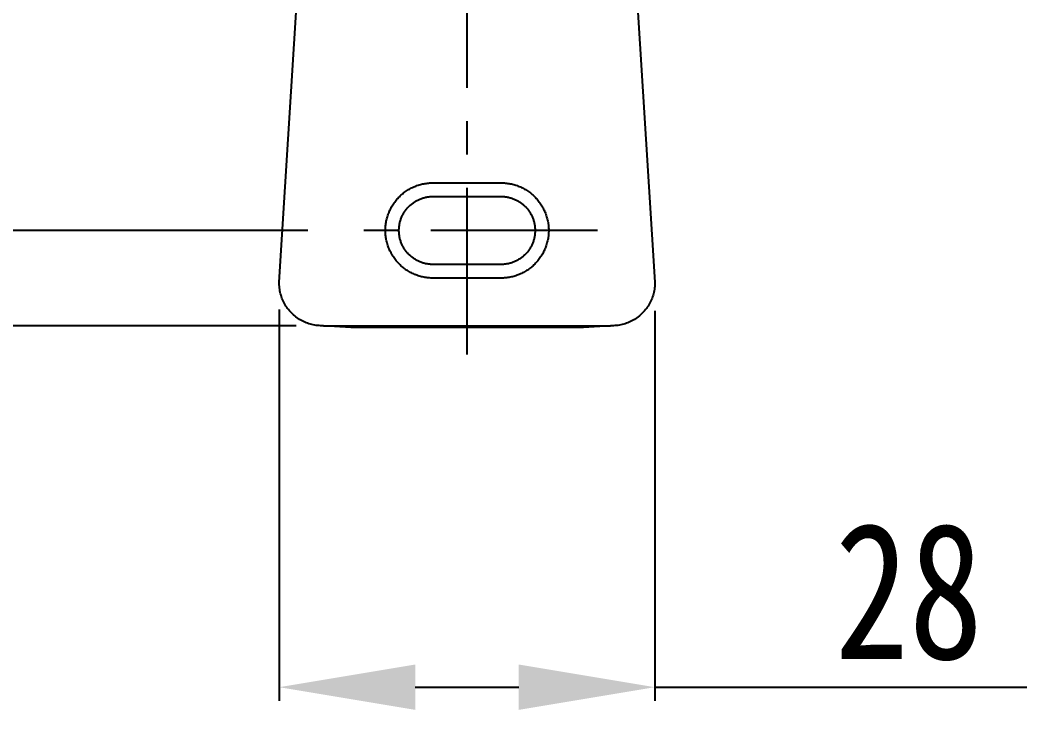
# Model space of a CAD drawing. Header units: millimetres. Extents: x 2782 to 3622, y -1206 to -612.
# Drawn here: x 3452.1 to 3526.1, y -863.9 to -811.6 of the extents above; entities that cross this region are included whole.
import ezdxf

# ---------------------------------------------------------------- set-up
doc = ezdxf.new("R2010")
doc.units = ezdxf.units.MM
doc.header["$LTSCALE"] = 32.67
doc.header["$PDMODE"] = 3
doc.header["$PDSIZE"] = 0.3
doc.linetypes.add('CENTER', pattern=[0.6, 0.375, -0.075, 0.075, -0.075])
doc.layers.get('0').update_dxf_attribs({"linetype": 'CONTINUOUS'})
doc.layers.get('Defpoints').update_dxf_attribs({"linetype": 'CONTINUOUS'})
doc.layers.add('CEN', color=1, linetype='CENTER')
doc.styles.get("Standard").update_dxf_attribs({"font": 'txt', "width": 0.8})
doc.dimstyles.new('DIMSTYLE_1', dxfattribs={"dimtxt": 3.5, "dimasz": 3.5, "dimexe": 1, "dimexo": 1, "dimgap": 1, "dimtad": 1, "dimzin": 0, "dimdsep": 46, "dimtxsty": 'Standard', "dimcen": 0, "dimclrd": 5, "dimclre": 5, "dimazin": 0, "dimtp": 0.3, "dimtm": 0.3, "dimtfac": 1, "dimtofl": 0, "dimtmove": 0, "dimatfit": 3, "dimfxl": 0, "dimtolj": 1, "dimtzin": 0, "dimarcsym": 0})

# ---------------------------------------------------------------- blocks, each defined once
blk = doc.blocks.new('*D320')
at = {"color": 3, "lineweight": -2}
for p, q in [((3474.494, -794.03), (3429.575, -794.03)), ((3430.575, -804.03), (3430.575, -824.03)), ((3472.428, -834.03), (3429.575, -834.03))]:
    blk.add_line(p, q, dxfattribs=at)
at = {"color": 3}
for points in [[(3428.908, -804.03), (3432.242, -804.03), (3430.575, -794.03)], [(3428.908, -824.03), (3432.242, -824.03), (3430.575, -834.03)]]:
    blk.add_solid(points, dxfattribs=at)
at = {"layer": 'Defpoints', "color": 0}
for p in [(3476.494, -794.03), (3430.575, -834.03), (3474.428, -834.03)]:
    blk.add_point(p, dxfattribs=at)
at = {"color": 3, "insert": (3423.575, -814.03), "char_height": 10, "attachment_point": 5, "rotation": 90}
blk.add_mtext('\\A1;40', dxfattribs=at)
blk = doc.blocks.new('*D318')
at = {"color": 3, "lineweight": -2}
for p, q in [((3448.041, -794.03), (3448.041, -784.03)), ((3473.265, -804.03), (3447.041, -804.03)), ((3473.265, -827.03), (3447.041, -827.03)), ((3448.041, -837.03), (3448.041, -873.523))]:
    blk.add_line(p, q, dxfattribs=at)
at = {"color": 3}
for points in [[(3446.374, -794.03), (3449.707, -794.03), (3448.041, -804.03)], [(3446.374, -837.03), (3449.707, -837.03), (3448.041, -827.03)]]:
    blk.add_solid(points, dxfattribs=at)
at = {"layer": 'Defpoints', "color": 0}
for p in [(3475.265, -804.03), (3448.041, -827.03), (3475.265, -827.03)]:
    blk.add_point(p, dxfattribs=at)
at = {"color": 3, "insert": (3441.041, -864.856), "char_height": 10, "attachment_point": 5, "rotation": 90}
blk.add_mtext('\\A1;23', dxfattribs=at)
blk = doc.blocks.new('*D319')
at = {"color": 3, "lineweight": -2}
for p, q in [((3471.174, -832.828), (3471.174, -861.594)), ((3498.774, -832.936), (3498.774, -861.594)), ((3481.174, -860.594), (3488.774, -860.594)), ((3498.774, -860.594), (3526.107, -860.594))]:
    blk.add_line(p, q, dxfattribs=at)
at = {"color": 3}
for points in [[(3481.174, -858.927), (3481.174, -862.261), (3471.174, -860.594)], [(3488.774, -858.927), (3488.774, -862.261), (3498.774, -860.594)]]:
    blk.add_solid(points, dxfattribs=at)
at = {"layer": 'Defpoints', "color": 0}
for p in [(3471.174, -830.828), (3498.774, -830.936), (3498.774, -860.594)]:
    blk.add_point(p, dxfattribs=at)
at = {"color": 3, "insert": (3517.44, -853.594), "char_height": 10, "attachment_point": 5}
blk.add_mtext('\\A1;28', dxfattribs=at)

msp = doc.modelspace()

# ---------------------------------------------------------------- linework, layer by layer
for p, q in [((3471.174, -830.828), (3473.299, -796.829)), ((3496.649, -796.829), (3498.773, -830.828)), ((3480.669, -824.031), (3480.744, -823.987)), ((3480.744, -823.987), (3480.82, -823.945)), ((3480.82, -823.945), (3480.897, -823.905)), ((3480.897, -823.905), (3480.975, -823.867)), ((3480.975, -823.867), (3481.054, -823.831)), ((3481.054, -823.831), (3481.134, -823.796)), ((3481.134, -823.796), (3481.215, -823.764)), ((3481.215, -823.764), (3481.297, -823.734)), ((3481.297, -823.734), (3481.379, -823.706)), ((3481.379, -823.706), (3481.462, -823.679)), ((3481.462, -823.679), (3481.545, -823.655)), ((3481.545, -823.655), (3481.629, -823.633)), ((3481.629, -823.633), (3481.713, -823.614)), ((3481.713, -823.614), (3481.797, -823.596)), ((3481.797, -823.596), (3481.882, -823.58)), ((3481.882, -823.58), (3481.967, -823.567)), ((3481.967, -823.567), (3482.052, -823.556)), ((3482.052, -823.556), (3482.136, -823.546)), ((3482.136, -823.546), (3482.221, -823.539)), ((3482.221, -823.539), (3482.305, -823.534)), ((3482.305, -823.534), (3482.39, -823.531)), ((3482.39, -823.531), (3487.474, -823.53)), ((3487.474, -823.53), (3487.558, -823.531)), ((3487.558, -823.531), (3487.642, -823.534)), ((3487.642, -823.534), (3487.726, -823.539)), ((3487.726, -823.539), (3487.811, -823.546)), ((3487.811, -823.546), (3487.896, -823.556)), ((3487.896, -823.556), (3487.98, -823.567)), ((3487.98, -823.567), (3488.065, -823.58)), ((3488.065, -823.58), (3488.15, -823.596)), ((3488.15, -823.596), (3488.234, -823.614)), ((3488.234, -823.614), (3488.318, -823.633)), ((3488.318, -823.633), (3488.402, -823.655)), ((3488.402, -823.655), (3488.486, -823.679)), ((3488.486, -823.679), (3488.568, -823.706)), ((3488.568, -823.706), (3488.651, -823.734)), ((3488.651, -823.734), (3488.732, -823.764)), ((3488.732, -823.764), (3488.813, -823.796)), ((3488.813, -823.796), (3488.893, -823.831)), ((3488.893, -823.831), (3488.972, -823.867)), ((3488.972, -823.867), (3489.05, -823.905)), ((3489.05, -823.905), (3489.127, -823.945)), ((3489.127, -823.945), (3489.203, -823.987)), ((3489.203, -823.987), (3489.278, -824.031)), ((3479.772, -824.805), (3479.826, -824.74)), ((3479.826, -824.74), (3479.883, -824.677)), ((3479.883, -824.677), (3479.94, -824.615)), ((3479.94, -824.615), (3479.999, -824.555)), ((3479.999, -824.555), (3480.059, -824.496)), ((3480.059, -824.496), (3480.12, -824.439)), ((3480.12, -824.439), (3480.184, -824.383)), ((3480.184, -824.383), (3480.249, -824.328)), ((3480.249, -824.328), (3480.315, -824.275)), ((3480.315, -824.275), (3480.383, -824.223)), ((3480.383, -824.223), (3480.453, -824.172)), ((3480.453, -824.172), (3480.523, -824.124)), ((3480.523, -824.124), (3480.596, -824.076)), ((3480.596, -824.076), (3480.669, -824.031)), ((3481.403, -824.771), (3481.46, -824.745)), ((3481.46, -824.745), (3481.517, -824.72)), ((3481.517, -824.72), (3481.575, -824.697)), ((3481.575, -824.697), (3481.633, -824.676)), ((3481.633, -824.676), (3481.692, -824.655)), ((3481.692, -824.655), (3481.751, -824.637)), ((3481.751, -824.637), (3481.81, -824.62)), ((3481.81, -824.62), (3481.87, -824.604)), ((3481.87, -824.604), (3481.93, -824.59)), ((3481.93, -824.59), (3481.991, -824.577)), ((3481.991, -824.577), (3482.051, -824.566)), ((3482.051, -824.566), (3482.112, -824.556)), ((3482.112, -824.556), (3482.172, -824.548)), ((3482.172, -824.548), (3482.233, -824.542)), ((3482.233, -824.542), (3482.293, -824.537)), ((3482.293, -824.537), (3482.354, -824.533)), ((3482.354, -824.533), (3482.414, -824.531)), ((3482.414, -824.531), (3487.474, -824.53)), ((3487.474, -824.53), (3487.534, -824.531)), ((3487.534, -824.531), (3487.594, -824.533)), ((3487.594, -824.533), (3487.654, -824.537)), ((3487.654, -824.537), (3487.715, -824.542)), ((3487.715, -824.542), (3487.775, -824.548)), ((3487.775, -824.548), (3487.836, -824.556)), ((3487.836, -824.556), (3487.896, -824.566)), ((3487.896, -824.566), (3487.957, -824.577)), ((3487.957, -824.577), (3488.017, -824.59)), ((3488.017, -824.59), (3488.077, -824.604)), ((3488.077, -824.604), (3488.137, -824.62)), ((3488.137, -824.62), (3488.196, -824.637)), ((3488.196, -824.637), (3488.256, -824.655)), ((3488.256, -824.655), (3488.314, -824.676)), ((3488.314, -824.676), (3488.373, -824.697)), ((3488.373, -824.697), (3488.43, -824.72)), ((3488.43, -824.72), (3488.487, -824.745)), ((3488.487, -824.745), (3488.544, -824.771)), ((3489.278, -824.031), (3489.352, -824.076)), ((3489.352, -824.076), (3489.424, -824.124)), ((3489.424, -824.124), (3489.495, -824.172)), ((3489.495, -824.172), (3489.564, -824.223)), ((3489.564, -824.223), (3489.632, -824.275)), ((3489.632, -824.275), (3489.699, -824.328)), ((3489.699, -824.328), (3489.763, -824.383)), ((3489.763, -824.383), (3489.827, -824.439)), ((3489.827, -824.439), (3489.889, -824.496)), ((3489.889, -824.496), (3489.949, -824.555)), ((3489.949, -824.555), (3490.007, -824.615)), ((3490.007, -824.615), (3490.065, -824.677)), ((3490.065, -824.677), (3490.121, -824.74)), ((3490.121, -824.74), (3490.176, -824.805)), ((3479.31, -825.532), (3479.349, -825.453)), ((3479.349, -825.453), (3479.389, -825.376)), ((3479.389, -825.376), (3479.431, -825.3)), ((3479.431, -825.3), (3479.474, -825.226)), ((3479.474, -825.226), (3479.52, -825.152)), ((3479.52, -825.152), (3479.567, -825.08)), ((3479.567, -825.08), (3479.616, -825.009)), ((3479.616, -825.009), (3479.666, -824.94)), ((3479.666, -824.94), (3479.718, -824.872)), ((3479.718, -824.872), (3479.772, -824.805)), ((3480.468, -825.537), (3480.505, -825.488)), ((3480.505, -825.488), (3480.544, -825.441)), ((3480.544, -825.441), (3480.583, -825.394)), ((3480.583, -825.394), (3480.623, -825.349)), ((3480.623, -825.349), (3480.664, -825.305)), ((3480.664, -825.305), (3480.706, -825.262)), ((3480.706, -825.262), (3480.749, -825.22)), ((3480.749, -825.22), (3480.793, -825.179)), ((3480.793, -825.179), (3480.838, -825.139)), ((3480.838, -825.139), (3480.884, -825.1)), ((3480.884, -825.1), (3480.932, -825.062)), ((3480.932, -825.062), (3480.98, -825.025)), ((3480.98, -825.025), (3481.03, -824.989)), ((3481.03, -824.989), (3481.081, -824.954)), ((3481.081, -824.954), (3481.132, -824.92)), ((3481.132, -824.92), (3481.185, -824.888)), ((3481.185, -824.888), (3481.238, -824.857)), ((3481.238, -824.857), (3481.292, -824.827)), ((3481.292, -824.827), (3481.347, -824.798)), ((3481.347, -824.798), (3481.403, -824.771)), ((3488.544, -824.771), (3488.6, -824.798)), ((3488.6, -824.798), (3488.655, -824.827)), ((3488.655, -824.827), (3488.709, -824.857)), ((3488.709, -824.857), (3488.762, -824.888)), ((3488.762, -824.888), (3488.815, -824.92)), ((3488.815, -824.92), (3488.867, -824.954)), ((3488.867, -824.954), (3488.917, -824.989)), ((3488.917, -824.989), (3488.967, -825.025)), ((3488.967, -825.025), (3489.015, -825.062)), ((3489.015, -825.062), (3489.063, -825.1)), ((3489.063, -825.1), (3489.109, -825.139)), ((3489.109, -825.139), (3489.154, -825.179)), ((3489.154, -825.179), (3489.199, -825.22)), ((3489.199, -825.22), (3489.241, -825.262)), ((3489.241, -825.262), (3489.283, -825.305)), ((3489.283, -825.305), (3489.324, -825.349)), ((3489.324, -825.349), (3489.364, -825.394)), ((3489.364, -825.394), (3489.404, -825.441)), ((3489.404, -825.441), (3489.442, -825.488)), ((3489.442, -825.488), (3489.479, -825.537)), ((3490.176, -824.805), (3490.229, -824.872)), ((3490.229, -824.872), (3490.281, -824.94)), ((3490.281, -824.94), (3490.331, -825.009)), ((3490.331, -825.009), (3490.38, -825.08)), ((3490.38, -825.08), (3490.427, -825.152)), ((3490.427, -825.152), (3490.473, -825.226)), ((3490.473, -825.226), (3490.517, -825.3)), ((3490.517, -825.3), (3490.558, -825.376)), ((3490.558, -825.376), (3490.599, -825.453)), ((3490.599, -825.453), (3490.637, -825.532)), ((3479.057, -826.269), (3479.077, -826.185)), ((3479.077, -826.185), (3479.099, -826.101)), ((3479.099, -826.101), (3479.123, -826.018)), ((3479.123, -826.018), (3479.149, -825.935)), ((3479.149, -825.935), (3479.177, -825.853)), ((3479.177, -825.853), (3479.208, -825.771)), ((3479.208, -825.771), (3479.24, -825.691)), ((3479.24, -825.691), (3479.274, -825.611)), ((3479.274, -825.611), (3479.31, -825.532)), ((3480.099, -826.248), (3480.119, -826.189)), ((3480.119, -826.189), (3480.141, -826.131)), ((3480.141, -826.131), (3480.164, -826.073)), ((3480.164, -826.073), (3480.188, -826.016)), ((3480.188, -826.016), (3480.214, -825.96)), ((3480.214, -825.96), (3480.241, -825.904)), ((3480.241, -825.904), (3480.27, -825.849)), ((3480.27, -825.849), (3480.3, -825.795)), ((3480.3, -825.795), (3480.331, -825.741)), ((3480.331, -825.741), (3480.364, -825.689)), ((3480.364, -825.689), (3480.397, -825.637)), ((3480.397, -825.637), (3480.432, -825.586)), ((3480.432, -825.586), (3480.468, -825.537)), ((3489.479, -825.537), (3489.515, -825.586)), ((3489.515, -825.586), (3489.55, -825.637)), ((3489.55, -825.637), (3489.583, -825.689)), ((3489.583, -825.689), (3489.616, -825.741)), ((3489.616, -825.741), (3489.647, -825.795)), ((3489.647, -825.795), (3489.677, -825.849)), ((3489.677, -825.849), (3489.706, -825.904)), ((3489.706, -825.904), (3489.733, -825.96)), ((3489.733, -825.96), (3489.759, -826.016)), ((3489.759, -826.016), (3489.783, -826.073)), ((3489.783, -826.073), (3489.806, -826.131)), ((3489.806, -826.131), (3489.828, -826.189)), ((3489.828, -826.189), (3489.848, -826.248)), ((3490.637, -825.532), (3490.673, -825.611)), ((3490.673, -825.611), (3490.707, -825.691)), ((3490.707, -825.691), (3490.74, -825.771)), ((3490.74, -825.771), (3490.77, -825.853)), ((3490.77, -825.853), (3490.798, -825.935)), ((3490.798, -825.935), (3490.824, -826.018)), ((3490.824, -826.018), (3490.848, -826.101)), ((3490.848, -826.101), (3490.87, -826.185)), ((3490.87, -826.185), (3490.89, -826.269)), ((3478.973, -827.03), (3478.974, -826.946)), ((3478.974, -826.946), (3478.977, -826.862)), ((3478.977, -826.862), (3478.983, -826.777)), ((3478.983, -826.777), (3478.99, -826.693)), ((3478.99, -826.693), (3478.999, -826.608)), ((3478.999, -826.608), (3479.01, -826.523)), ((3479.01, -826.523), (3479.024, -826.438)), ((3479.024, -826.438), (3479.039, -826.354)), ((3479.039, -826.354), (3479.057, -826.269)), ((3479.973, -827.03), (3479.974, -826.97)), ((3479.974, -826.97), (3479.976, -826.91)), ((3479.976, -826.91), (3479.98, -826.85)), ((3479.98, -826.85), (3479.985, -826.789)), ((3479.985, -826.789), (3479.992, -826.729)), ((3479.992, -826.729), (3480, -826.668)), ((3480, -826.668), (3480.009, -826.607)), ((3480.009, -826.607), (3480.021, -826.547)), ((3480.021, -826.547), (3480.033, -826.487)), ((3480.033, -826.487), (3480.047, -826.427)), ((3480.047, -826.427), (3480.063, -826.367)), ((3480.063, -826.367), (3480.08, -826.307)), ((3480.08, -826.307), (3480.099, -826.248)), ((3489.848, -826.248), (3489.867, -826.307)), ((3489.867, -826.307), (3489.884, -826.367)), ((3489.884, -826.367), (3489.9, -826.427)), ((3489.9, -826.427), (3489.914, -826.487)), ((3489.914, -826.487), (3489.927, -826.547)), ((3489.927, -826.547), (3489.938, -826.607)), ((3489.938, -826.607), (3489.947, -826.668)), ((3489.947, -826.668), (3489.955, -826.729)), ((3489.955, -826.729), (3489.962, -826.789)), ((3489.962, -826.789), (3489.967, -826.85)), ((3489.967, -826.85), (3489.971, -826.91)), ((3489.971, -826.91), (3489.973, -826.97)), ((3489.973, -826.97), (3489.974, -827.03)), ((3490.89, -826.269), (3490.908, -826.354)), ((3490.908, -826.354), (3490.923, -826.438)), ((3490.923, -826.438), (3490.937, -826.523)), ((3490.937, -826.523), (3490.948, -826.608)), ((3490.948, -826.608), (3490.957, -826.693)), ((3490.957, -826.693), (3490.965, -826.777)), ((3490.965, -826.777), (3490.97, -826.862)), ((3490.97, -826.862), (3490.973, -826.946)), ((3490.973, -826.946), (3490.974, -827.03)), ((3478.974, -827.114), (3478.973, -827.03)), ((3478.977, -827.198), (3478.974, -827.114)), ((3478.983, -827.283), (3478.977, -827.198)), ((3478.99, -827.367), (3478.983, -827.283)), ((3478.999, -827.452), (3478.99, -827.367)), ((3479.01, -827.537), (3478.999, -827.452)), ((3479.024, -827.622), (3479.01, -827.537)), ((3479.039, -827.706), (3479.024, -827.622)), ((3479.057, -827.791), (3479.039, -827.706)), ((3479.974, -827.09), (3479.973, -827.03)), ((3479.976, -827.15), (3479.974, -827.09)), ((3479.98, -827.21), (3479.976, -827.15)), ((3479.985, -827.271), (3479.98, -827.21)), ((3479.992, -827.332), (3479.985, -827.271)), ((3480, -827.392), (3479.992, -827.332)), ((3480.009, -827.453), (3480, -827.392)), ((3480.021, -827.513), (3480.009, -827.453)), ((3480.033, -827.573), (3480.021, -827.513)), ((3480.047, -827.634), (3480.033, -827.573)), ((3480.063, -827.693), (3480.047, -827.634)), ((3480.08, -827.753), (3480.063, -827.693)), ((3489.884, -827.693), (3489.867, -827.753)), ((3489.9, -827.634), (3489.884, -827.693)), ((3489.914, -827.573), (3489.9, -827.634)), ((3489.927, -827.513), (3489.914, -827.573)), ((3489.938, -827.453), (3489.927, -827.513)), ((3489.947, -827.392), (3489.938, -827.453)), ((3489.955, -827.332), (3489.947, -827.392)), ((3489.962, -827.271), (3489.955, -827.332)), ((3489.967, -827.21), (3489.962, -827.271)), ((3489.971, -827.15), (3489.967, -827.21)), ((3489.973, -827.09), (3489.971, -827.15)), ((3489.974, -827.03), (3489.973, -827.09)), ((3490.908, -827.706), (3490.89, -827.791)), ((3490.923, -827.622), (3490.908, -827.706)), ((3490.937, -827.537), (3490.923, -827.622)), ((3490.948, -827.452), (3490.937, -827.537)), ((3490.957, -827.367), (3490.948, -827.452)), ((3490.965, -827.283), (3490.957, -827.367)), ((3490.97, -827.198), (3490.965, -827.283)), ((3490.973, -827.114), (3490.97, -827.198)), ((3490.974, -827.03), (3490.973, -827.114)), ((3479.077, -827.875), (3479.057, -827.791)), ((3479.099, -827.959), (3479.077, -827.875)), ((3479.123, -828.042), (3479.099, -827.959)), ((3479.149, -828.125), (3479.123, -828.042)), ((3479.177, -828.207), (3479.149, -828.125)), ((3479.208, -828.289), (3479.177, -828.207)), ((3479.24, -828.369), (3479.208, -828.289)), ((3479.274, -828.449), (3479.24, -828.369)), ((3479.31, -828.529), (3479.274, -828.449)), ((3480.099, -827.812), (3480.08, -827.753)), ((3480.119, -827.871), (3480.099, -827.812)), ((3480.141, -827.929), (3480.119, -827.871)), ((3480.164, -827.987), (3480.141, -827.929)), ((3480.188, -828.044), (3480.164, -827.987)), ((3480.214, -828.1), (3480.188, -828.044)), ((3480.241, -828.156), (3480.214, -828.1)), ((3480.27, -828.211), (3480.241, -828.156)), ((3480.3, -828.265), (3480.27, -828.211)), ((3480.331, -828.319), (3480.3, -828.265)), ((3480.364, -828.371), (3480.331, -828.319)), ((3480.397, -828.423), (3480.364, -828.371)), ((3480.432, -828.474), (3480.397, -828.423)), ((3489.55, -828.423), (3489.515, -828.474)), ((3489.583, -828.371), (3489.55, -828.423)), ((3489.616, -828.319), (3489.583, -828.371)), ((3489.647, -828.265), (3489.616, -828.319)), ((3489.677, -828.211), (3489.647, -828.265)), ((3489.706, -828.156), (3489.677, -828.211)), ((3489.733, -828.1), (3489.706, -828.156)), ((3489.759, -828.044), (3489.733, -828.1)), ((3489.783, -827.987), (3489.759, -828.044)), ((3489.806, -827.929), (3489.783, -827.987)), ((3489.828, -827.871), (3489.806, -827.929)), ((3489.848, -827.812), (3489.828, -827.871)), ((3489.867, -827.753), (3489.848, -827.812)), ((3490.673, -828.449), (3490.637, -828.528)), ((3490.707, -828.369), (3490.673, -828.449)), ((3490.74, -828.289), (3490.707, -828.369)), ((3490.77, -828.207), (3490.74, -828.289)), ((3490.798, -828.125), (3490.77, -828.207)), ((3490.824, -828.042), (3490.798, -828.125)), ((3490.848, -827.959), (3490.824, -828.042)), ((3490.87, -827.875), (3490.848, -827.959)), ((3490.89, -827.791), (3490.87, -827.875)), ((3479.349, -828.607), (3479.31, -828.529)), ((3479.389, -828.684), (3479.349, -828.607)), ((3479.431, -828.76), (3479.389, -828.684)), ((3479.474, -828.834), (3479.431, -828.76)), ((3479.52, -828.908), (3479.474, -828.834)), ((3479.567, -828.98), (3479.52, -828.908)), ((3479.616, -829.051), (3479.567, -828.98)), ((3479.666, -829.12), (3479.616, -829.051)), ((3479.718, -829.188), (3479.666, -829.12)), ((3479.772, -829.255), (3479.718, -829.188)), ((3480.468, -828.523), (3480.432, -828.474)), ((3480.505, -828.572), (3480.468, -828.523)), ((3480.544, -828.619), (3480.505, -828.572)), ((3480.583, -828.666), (3480.544, -828.619)), ((3480.623, -828.711), (3480.583, -828.666)), ((3480.664, -828.755), (3480.623, -828.711)), ((3480.706, -828.798), (3480.664, -828.755)), ((3480.749, -828.84), (3480.706, -828.798)), ((3480.793, -828.881), (3480.749, -828.84)), ((3480.838, -828.921), (3480.793, -828.881)), ((3480.884, -828.96), (3480.838, -828.921)), ((3480.932, -828.998), (3480.884, -828.96)), ((3480.98, -829.035), (3480.932, -828.998)), ((3481.03, -829.071), (3480.98, -829.035)), ((3481.081, -829.106), (3481.03, -829.071)), ((3481.132, -829.14), (3481.081, -829.106)), ((3481.185, -829.172), (3481.132, -829.14)), ((3481.238, -829.204), (3481.185, -829.172)), ((3488.762, -829.172), (3488.709, -829.203)), ((3488.815, -829.14), (3488.762, -829.172)), ((3488.867, -829.106), (3488.815, -829.14)), ((3488.917, -829.071), (3488.867, -829.106)), ((3488.967, -829.035), (3488.917, -829.071)), ((3489.015, -828.998), (3488.967, -829.035)), ((3489.063, -828.96), (3489.015, -828.998)), ((3489.109, -828.921), (3489.063, -828.96)), ((3489.154, -828.881), (3489.109, -828.921)), ((3489.199, -828.84), (3489.154, -828.881)), ((3489.241, -828.798), (3489.199, -828.84)), ((3489.283, -828.755), (3489.241, -828.798)), ((3489.324, -828.711), (3489.283, -828.755)), ((3489.364, -828.666), (3489.324, -828.711)), ((3489.404, -828.619), (3489.364, -828.666)), ((3489.442, -828.572), (3489.404, -828.619)), ((3489.479, -828.523), (3489.442, -828.572)), ((3489.515, -828.474), (3489.479, -828.523)), ((3490.229, -829.188), (3490.176, -829.255)), ((3490.281, -829.12), (3490.229, -829.188)), ((3490.331, -829.051), (3490.281, -829.12)), ((3490.38, -828.98), (3490.331, -829.051)), ((3490.427, -828.908), (3490.38, -828.98)), ((3490.473, -828.834), (3490.427, -828.908)), ((3490.517, -828.76), (3490.473, -828.834)), ((3490.558, -828.684), (3490.517, -828.76)), ((3490.599, -828.607), (3490.558, -828.684)), ((3490.637, -828.528), (3490.599, -828.607)), ((3479.826, -829.32), (3479.772, -829.255)), ((3479.883, -829.383), (3479.826, -829.32)), ((3479.94, -829.445), (3479.883, -829.383)), ((3479.999, -829.505), (3479.94, -829.445)), ((3480.059, -829.564), (3479.999, -829.505)), ((3480.12, -829.621), (3480.059, -829.564)), ((3480.184, -829.677), (3480.12, -829.621)), ((3480.249, -829.732), (3480.184, -829.677)), ((3480.315, -829.785), (3480.249, -829.732)), ((3480.383, -829.837), (3480.315, -829.785)), ((3480.453, -829.888), (3480.383, -829.837)), ((3480.523, -829.937), (3480.453, -829.888)), ((3480.596, -829.984), (3480.523, -829.937)), ((3481.292, -829.233), (3481.238, -829.204)), ((3481.347, -829.262), (3481.292, -829.233)), ((3481.403, -829.289), (3481.347, -829.262)), ((3481.46, -829.315), (3481.403, -829.289)), ((3481.517, -829.34), (3481.46, -829.315)), ((3481.575, -829.363), (3481.517, -829.34)), ((3481.633, -829.384), (3481.575, -829.363)), ((3481.692, -829.405), (3481.633, -829.384)), ((3481.751, -829.423), (3481.692, -829.405)), ((3481.81, -829.44), (3481.751, -829.423)), ((3481.87, -829.456), (3481.81, -829.44)), ((3481.93, -829.47), (3481.87, -829.456)), ((3481.991, -829.483), (3481.93, -829.47)), ((3482.051, -829.494), (3481.991, -829.483)), ((3482.112, -829.504), (3482.051, -829.494)), ((3482.172, -829.512), (3482.112, -829.504)), ((3482.233, -829.518), (3482.172, -829.512)), ((3482.293, -829.524), (3482.233, -829.518)), ((3482.354, -829.527), (3482.293, -829.524)), ((3482.414, -829.529), (3482.354, -829.527)), ((3482.474, -829.53), (3482.414, -829.529)), ((3487.534, -829.529), (3482.474, -829.53)), ((3487.594, -829.527), (3487.534, -829.529)), ((3487.654, -829.524), (3487.594, -829.527)), ((3487.715, -829.518), (3487.654, -829.524)), ((3487.775, -829.512), (3487.715, -829.518)), ((3487.836, -829.504), (3487.775, -829.512)), ((3487.896, -829.494), (3487.836, -829.504)), ((3487.957, -829.483), (3487.896, -829.494)), ((3488.017, -829.47), (3487.957, -829.483)), ((3488.077, -829.456), (3488.017, -829.47)), ((3488.137, -829.44), (3488.077, -829.456)), ((3488.196, -829.423), (3488.137, -829.44)), ((3488.256, -829.405), (3488.196, -829.423)), ((3488.314, -829.384), (3488.256, -829.405)), ((3488.373, -829.363), (3488.314, -829.384)), ((3488.43, -829.34), (3488.373, -829.363)), ((3488.487, -829.315), (3488.43, -829.34)), ((3488.544, -829.289), (3488.487, -829.315)), ((3488.6, -829.262), (3488.544, -829.289)), ((3488.655, -829.233), (3488.6, -829.262)), ((3488.709, -829.203), (3488.655, -829.233)), ((3489.424, -829.936), (3489.352, -829.984)), ((3489.495, -829.888), (3489.424, -829.936)), ((3489.564, -829.837), (3489.495, -829.888)), ((3489.632, -829.785), (3489.564, -829.837)), ((3489.699, -829.732), (3489.632, -829.785)), ((3489.763, -829.677), (3489.699, -829.732)), ((3489.827, -829.621), (3489.763, -829.677)), ((3489.889, -829.564), (3489.827, -829.621)), ((3489.949, -829.505), (3489.889, -829.564)), ((3490.007, -829.445), (3489.949, -829.505)), ((3490.065, -829.383), (3490.007, -829.445)), ((3490.121, -829.32), (3490.065, -829.383)), ((3490.176, -829.255), (3490.121, -829.32)), ((3480.669, -830.029), (3480.596, -829.984)), ((3480.744, -830.073), (3480.669, -830.029)), ((3480.82, -830.115), (3480.744, -830.073)), ((3480.897, -830.155), (3480.82, -830.115)), ((3480.975, -830.193), (3480.897, -830.155)), ((3481.054, -830.229), (3480.975, -830.193)), ((3481.134, -830.264), (3481.054, -830.229)), ((3481.215, -830.296), (3481.134, -830.264)), ((3481.297, -830.326), (3481.215, -830.296)), ((3481.379, -830.354), (3481.297, -830.326)), ((3481.462, -830.381), (3481.379, -830.354)), ((3481.545, -830.405), (3481.462, -830.381)), ((3481.629, -830.427), (3481.545, -830.405)), ((3481.713, -830.446), (3481.629, -830.427)), ((3481.797, -830.464), (3481.713, -830.446)), ((3481.882, -830.48), (3481.797, -830.464)), ((3481.967, -830.493), (3481.882, -830.48)), ((3482.052, -830.505), (3481.967, -830.493)), ((3482.136, -830.514), (3482.052, -830.505)), ((3482.221, -830.521), (3482.136, -830.514)), ((3482.305, -830.526), (3482.221, -830.521)), ((3482.39, -830.529), (3482.305, -830.526)), ((3482.474, -830.53), (3482.39, -830.529)), ((3487.558, -830.529), (3482.474, -830.53)), ((3487.642, -830.526), (3487.558, -830.529)), ((3487.726, -830.521), (3487.642, -830.526)), ((3487.811, -830.514), (3487.726, -830.521)), ((3487.896, -830.505), (3487.811, -830.514)), ((3487.98, -830.493), (3487.896, -830.505)), ((3488.065, -830.48), (3487.98, -830.493)), ((3488.15, -830.464), (3488.065, -830.48)), ((3488.234, -830.446), (3488.15, -830.464)), ((3488.318, -830.427), (3488.234, -830.446)), ((3488.402, -830.405), (3488.318, -830.427)), ((3488.486, -830.381), (3488.402, -830.405)), ((3488.568, -830.354), (3488.486, -830.381)), ((3488.651, -830.326), (3488.568, -830.354)), ((3488.732, -830.296), (3488.651, -830.326)), ((3488.813, -830.264), (3488.732, -830.296)), ((3488.893, -830.229), (3488.813, -830.264)), ((3488.972, -830.193), (3488.893, -830.229)), ((3489.05, -830.155), (3488.972, -830.193)), ((3489.127, -830.115), (3489.05, -830.155)), ((3489.203, -830.073), (3489.127, -830.115)), ((3489.278, -830.029), (3489.203, -830.073)), ((3489.352, -829.984), (3489.278, -830.029)), ((3471.174, -830.936), (3471.174, -830.828)), ((3471.177, -831.045), (3471.174, -830.936)), ((3471.184, -831.153), (3471.177, -831.045)), ((3471.195, -831.262), (3471.184, -831.153)), ((3471.21, -831.369), (3471.195, -831.262)), ((3471.229, -831.477), (3471.21, -831.369)), ((3498.737, -831.369), (3498.719, -831.477)), ((3498.752, -831.262), (3498.737, -831.369)), ((3498.763, -831.153), (3498.752, -831.262)), ((3498.77, -831.045), (3498.763, -831.153)), ((3498.774, -830.936), (3498.77, -831.045)), ((3498.773, -830.828), (3498.774, -830.936)), ((3471.251, -831.583), (3471.229, -831.477)), ((3471.277, -831.689), (3471.251, -831.583)), ((3471.306, -831.793), (3471.277, -831.689)), ((3471.339, -831.897), (3471.306, -831.793)), ((3471.376, -831.999), (3471.339, -831.897)), ((3471.416, -832.1), (3471.376, -831.999)), ((3471.46, -832.2), (3471.416, -832.1)), ((3498.531, -832.1), (3498.488, -832.2)), ((3498.571, -831.999), (3498.531, -832.1)), ((3498.608, -831.897), (3498.571, -831.999)), ((3498.641, -831.793), (3498.608, -831.897)), ((3498.671, -831.689), (3498.641, -831.793)), ((3498.697, -831.583), (3498.671, -831.689)), ((3498.719, -831.477), (3498.697, -831.583)), ((3471.507, -832.298), (3471.46, -832.2)), ((3471.557, -832.394), (3471.507, -832.298)), ((3471.611, -832.489), (3471.557, -832.394)), ((3471.668, -832.581), (3471.611, -832.489)), ((3471.728, -832.672), (3471.668, -832.581)), ((3471.791, -832.76), (3471.728, -832.672)), ((3471.857, -832.847), (3471.791, -832.76)), ((3471.926, -832.931), (3471.857, -832.847)), ((3498.09, -832.847), (3498.021, -832.931)), ((3498.156, -832.76), (3498.09, -832.847)), ((3498.219, -832.672), (3498.156, -832.76)), ((3498.28, -832.581), (3498.219, -832.672)), ((3498.336, -832.489), (3498.28, -832.581)), ((3498.39, -832.394), (3498.336, -832.489)), ((3498.441, -832.298), (3498.39, -832.394)), ((3498.488, -832.2), (3498.441, -832.298)), ((3471.999, -833.012), (3471.926, -832.931)), ((3472.073, -833.091), (3471.999, -833.012)), ((3472.151, -833.167), (3472.073, -833.091)), ((3472.231, -833.241), (3472.151, -833.167)), ((3472.314, -833.311), (3472.231, -833.241)), ((3472.399, -833.379), (3472.314, -833.311)), ((3472.486, -833.444), (3472.399, -833.379)), ((3472.575, -833.506), (3472.486, -833.444)), ((3472.667, -833.565), (3472.575, -833.506)), ((3472.76, -833.62), (3472.667, -833.565)), ((3472.856, -833.672), (3472.76, -833.62)), ((3497.187, -833.62), (3497.091, -833.672)), ((3497.28, -833.565), (3497.187, -833.62)), ((3497.372, -833.506), (3497.28, -833.565)), ((3497.461, -833.444), (3497.372, -833.506)), ((3497.549, -833.379), (3497.461, -833.444)), ((3497.634, -833.311), (3497.549, -833.379)), ((3497.716, -833.241), (3497.634, -833.311)), ((3497.796, -833.167), (3497.716, -833.241)), ((3497.874, -833.091), (3497.796, -833.167)), ((3497.949, -833.012), (3497.874, -833.091)), ((3498.021, -832.931), (3497.949, -833.012)), ((3472.953, -833.721), (3472.856, -833.672)), ((3473.052, -833.766), (3472.953, -833.721)), ((3473.152, -833.808), (3473.052, -833.766)), ((3473.254, -833.847), (3473.152, -833.808)), ((3473.357, -833.882), (3473.254, -833.847)), ((3473.461, -833.913), (3473.357, -833.882)), ((3473.566, -833.941), (3473.461, -833.913)), ((3473.672, -833.965), (3473.566, -833.941)), ((3473.779, -833.986), (3473.672, -833.965)), ((3473.886, -834.002), (3473.779, -833.986)), ((3473.994, -834.015), (3473.886, -834.002)), ((3474.102, -834.025), (3473.994, -834.015)), ((3474.211, -834.03), (3474.102, -834.025)), ((3474.32, -834.032), (3474.211, -834.03)), ((3476.207, -834.148), (3474.293, -834.028)), ((3474.428, -834.03), (3474.32, -834.032)), ((3476.425, -834.155), (3474.428, -834.03)), ((3474.428, -834.03), (3495.519, -834.03)), ((3493.523, -834.155), (3476.425, -834.155)), ((3495.519, -834.03), (3493.523, -834.155)), ((3496.053, -834.003), (3493.74, -834.148)), ((3495.627, -834.032), (3495.519, -834.03)), ((3495.736, -834.03), (3495.627, -834.032)), ((3495.845, -834.025), (3495.736, -834.03)), ((3495.953, -834.015), (3495.845, -834.025)), ((3496.061, -834.002), (3495.953, -834.015)), ((3496.169, -833.986), (3496.061, -834.002)), ((3496.275, -833.965), (3496.169, -833.986)), ((3496.381, -833.941), (3496.275, -833.965)), ((3496.486, -833.913), (3496.381, -833.941)), ((3496.591, -833.882), (3496.486, -833.913)), ((3496.694, -833.847), (3496.591, -833.882)), ((3496.795, -833.808), (3496.694, -833.847)), ((3496.896, -833.766), (3496.795, -833.808)), ((3496.994, -833.721), (3496.896, -833.766)), ((3497.091, -833.672), (3496.994, -833.721))]:
    msp.add_line(p, q)
at = {"layer": 'CEN'}
for p, q in [((3484.974, -836.155), (3484.974, -792.03)), ((3494.554, -827.03), (3475.265, -827.03))]:
    msp.add_line(p, q, dxfattribs=at)

# ---------------------------------------------------------------- dimensions: what is measured, and where the dimension line sits
for base, p1, p2, picture, middle in [((3448.041, -827.03), (3475.265, -804.03), (3475.265, -827.03), '*D318', (3448.041, -864.856)), ((3430.575, -834.03), (3476.494, -794.03), (3474.428, -834.03), '*D320', (3430.575, -814.03))]:
    dim = msp.add_linear_dim(base=base, p1=p1, p2=p2, angle=90, dimstyle='DIMSTYLE_1', override={"dimtxt": 10, "dimasz": 10, "dimexo": 2, "dimgap": 2, "dimdec": 0, "dimclrd": 3, "dimclre": 3, "dimclrt": 3, "dimtdec": 0, "dimfxl": 1.25, "dimtfill": 1})
    dim.commit()
    dim.dimension.update_dxf_attribs({"geometry": picture, "text_midpoint": middle, "dimtype": 160})
dim = msp.add_linear_dim(base=(3498.774, -860.594), p1=(3471.174, -830.828), p2=(3498.774, -830.936), dimstyle='DIMSTYLE_1', override={"dimtxt": 10, "dimasz": 10, "dimexo": 2, "dimgap": 2, "dimdec": 0, "dimclrd": 3, "dimclre": 3, "dimclrt": 3, "dimtdec": 0, "dimfxl": 1.25, "dimtfill": 1})
dim.commit()
dim.dimension.update_dxf_attribs({"geometry": '*D319', "text_midpoint": (3517.44, -860.594), "dimtype": 160})

doc.saveas('drawing.dxf')
